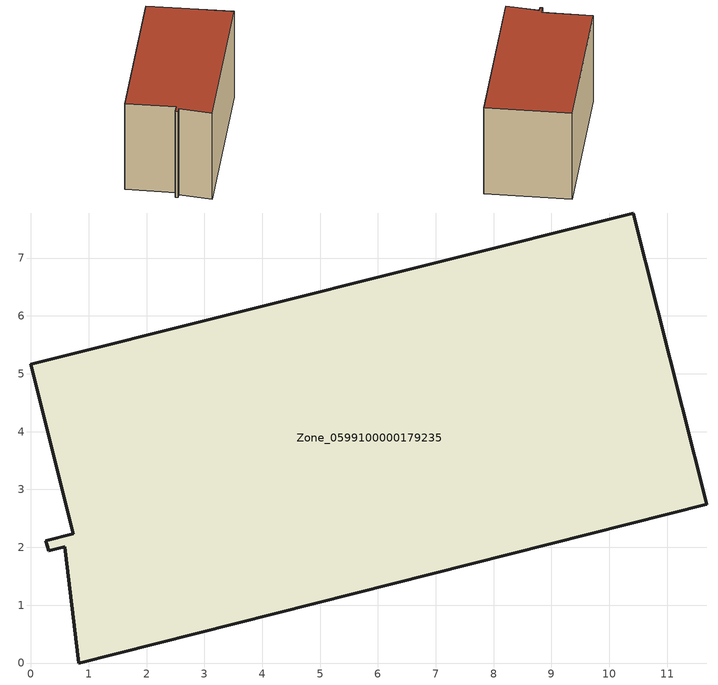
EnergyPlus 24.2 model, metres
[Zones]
Zone_0599100000179235
 floor ground (C_G): 10.41,7.78 11.68,2.74 0.82,0 0.59,2.01 0.31,1.94 0.26,2.11 0.73,2.23 0,5.16 z0
 wall outside (C_F): 0.26,2.11 0.31,1.94 0.59,2.01 0.82,0 11.68,2.74 10.41,7.78 0,5.16 0.73,2.23 0.26,2.11 z0:5.92
 roof outside (C_R): 10.41,7.78 0,5.16 0.73,2.23 0.26,2.11 0.31,1.94 0.59,2.01 0.82,0 11.68,2.74 z5.92
[BUILDING]
Pand.0599100000179235: North Axis=0; Terrain=City; Loads Convergence Tolerance Value=0.04; Temperature Convergence Tolerance Value=0.4; Solar Distribution=FullExterior; Maximum Number of Warmup Days=25; Minimum Number of Warmup Days=1
[Site:Location]
Rotterdam.The.Hague.AP_ZH_NLD Design_Conditions: Latitude=51.96; Longitude=4.45; Time Zone=1; Elevation=-4.5
[SITE:GROUNDTEMPERATURE:BUILDINGSURFACE]
18, 18, 18, 18, 18, 18, 18, 18, 18, 18, 18, 18
[MATERIAL] Thermal Absorptance=0.9; Solar Absorptance=0.7; Visible Absorptance=0.7
Name | Roughness | Thickness | Conductivity | Density | Specific Heat
G.TI.1992-2005 | MediumSmooth | 0.15 | 0.06 | 540 | 1210
F.TI.1992-2005 | Rough | 0.3 | 0.12 | 1920 | 840
R.TI.1992-2005 | MediumRough | 0.2 | 0.08 | 1500 | 1000
[CONSTRUCTION]
C_G: G.TI.1992-2005
C_F: F.TI.1992-2005
C_R: R.TI.1992-2005
[ZONE]
Zone_0599100000179235: Type=1; Multiplier=1; Ceiling Height=Autocalculate; Volume=Autocalculate; Floor Area=autocalculate; Part of Total Floor Area=Yes
[ZONEINFILTRATION:DESIGNFLOWRATE]
Infil_Zone_0599100000179235: Zone or ZoneList or Space or SpaceList=Zone_0599100000179235; Schedule=AlwaysOn; Design Flow Rate Calculation Method=Flow/Area; Flow Rate per Floor Area=0.0015; Constant Term Coefficient=1; Temperature Term Coefficient=0; Velocity Term Coefficient=0; Velocity Squared Term Coefficient=0
[HVACTEMPLATE:ZONE:IDEALLOADSAIRSYSTEM]
Zone_0599100000179235: Maximum Heating Supply Air Temperature=50; Minimum Cooling Supply Air Temperature=13; Maximum Heating Supply Air Humidity Ratio=0.0156; Minimum Cooling Supply Air Humidity Ratio=0.0077; Heating Limit=NoLimit; Cooling Limit=NoLimit; Dehumidification Control Type=ConstantSensibleHeatRatio; Cooling Sensible Heat Ratio=0.7; Dehumidification Setpoint=60; Humidification Control Type=None; Humidification Setpoint=30; Outdoor Air Method=None; Outdoor Air Flow Rate per Person=0.00944; Outdoor Air Flow Rate per Zone Floor Area=0; Outdoor Air Flow Rate per Zone=0; Demand Controlled Ventilation Type=None; Outdoor Air Economizer Type=NoEconomizer; Heat Recovery Type=None; Sensible Heat Recovery Effectiveness=0.7; Latent Heat Recovery Effectiveness=0.65
[ZONECONTROL:THERMOSTAT]
ThermostatControl_Zone_0599100000179235: Zone or ZoneList=Zone_0599100000179235; Control Type Schedule=DualSetpointControlType; Control 1=Thermostat_Zone_0599100000179235; Temperature Difference Between Cutout And Setpoint=0
[THERMOSTATSETPOINT:DUALSETPOINT]
Thermostat_Zone_0599100000179235: Heating Setpoint Temperature Schedule=HeatingSetpoint_Zone_0599100000179235; Cooling Setpoint Temperature Schedule=CoolingSetpoint_Zone_0599100000179235
[SCHEDULE:COMPACT]
HeatingSetpoint_Zone_0599100000179235: Through: 12/31, For: AllDays, Until: 24:00, 21
CoolingSetpoint_Zone_0599100000179235: Through: 12/31, For: AllDays, Until: 24:00, 24
DualSetpointControlType: Through: 12/31, For: AllDays, Until: 24:00, 4
AlwaysOn: Through: 12/31, For: AllDays, Until: 24:00, 1
